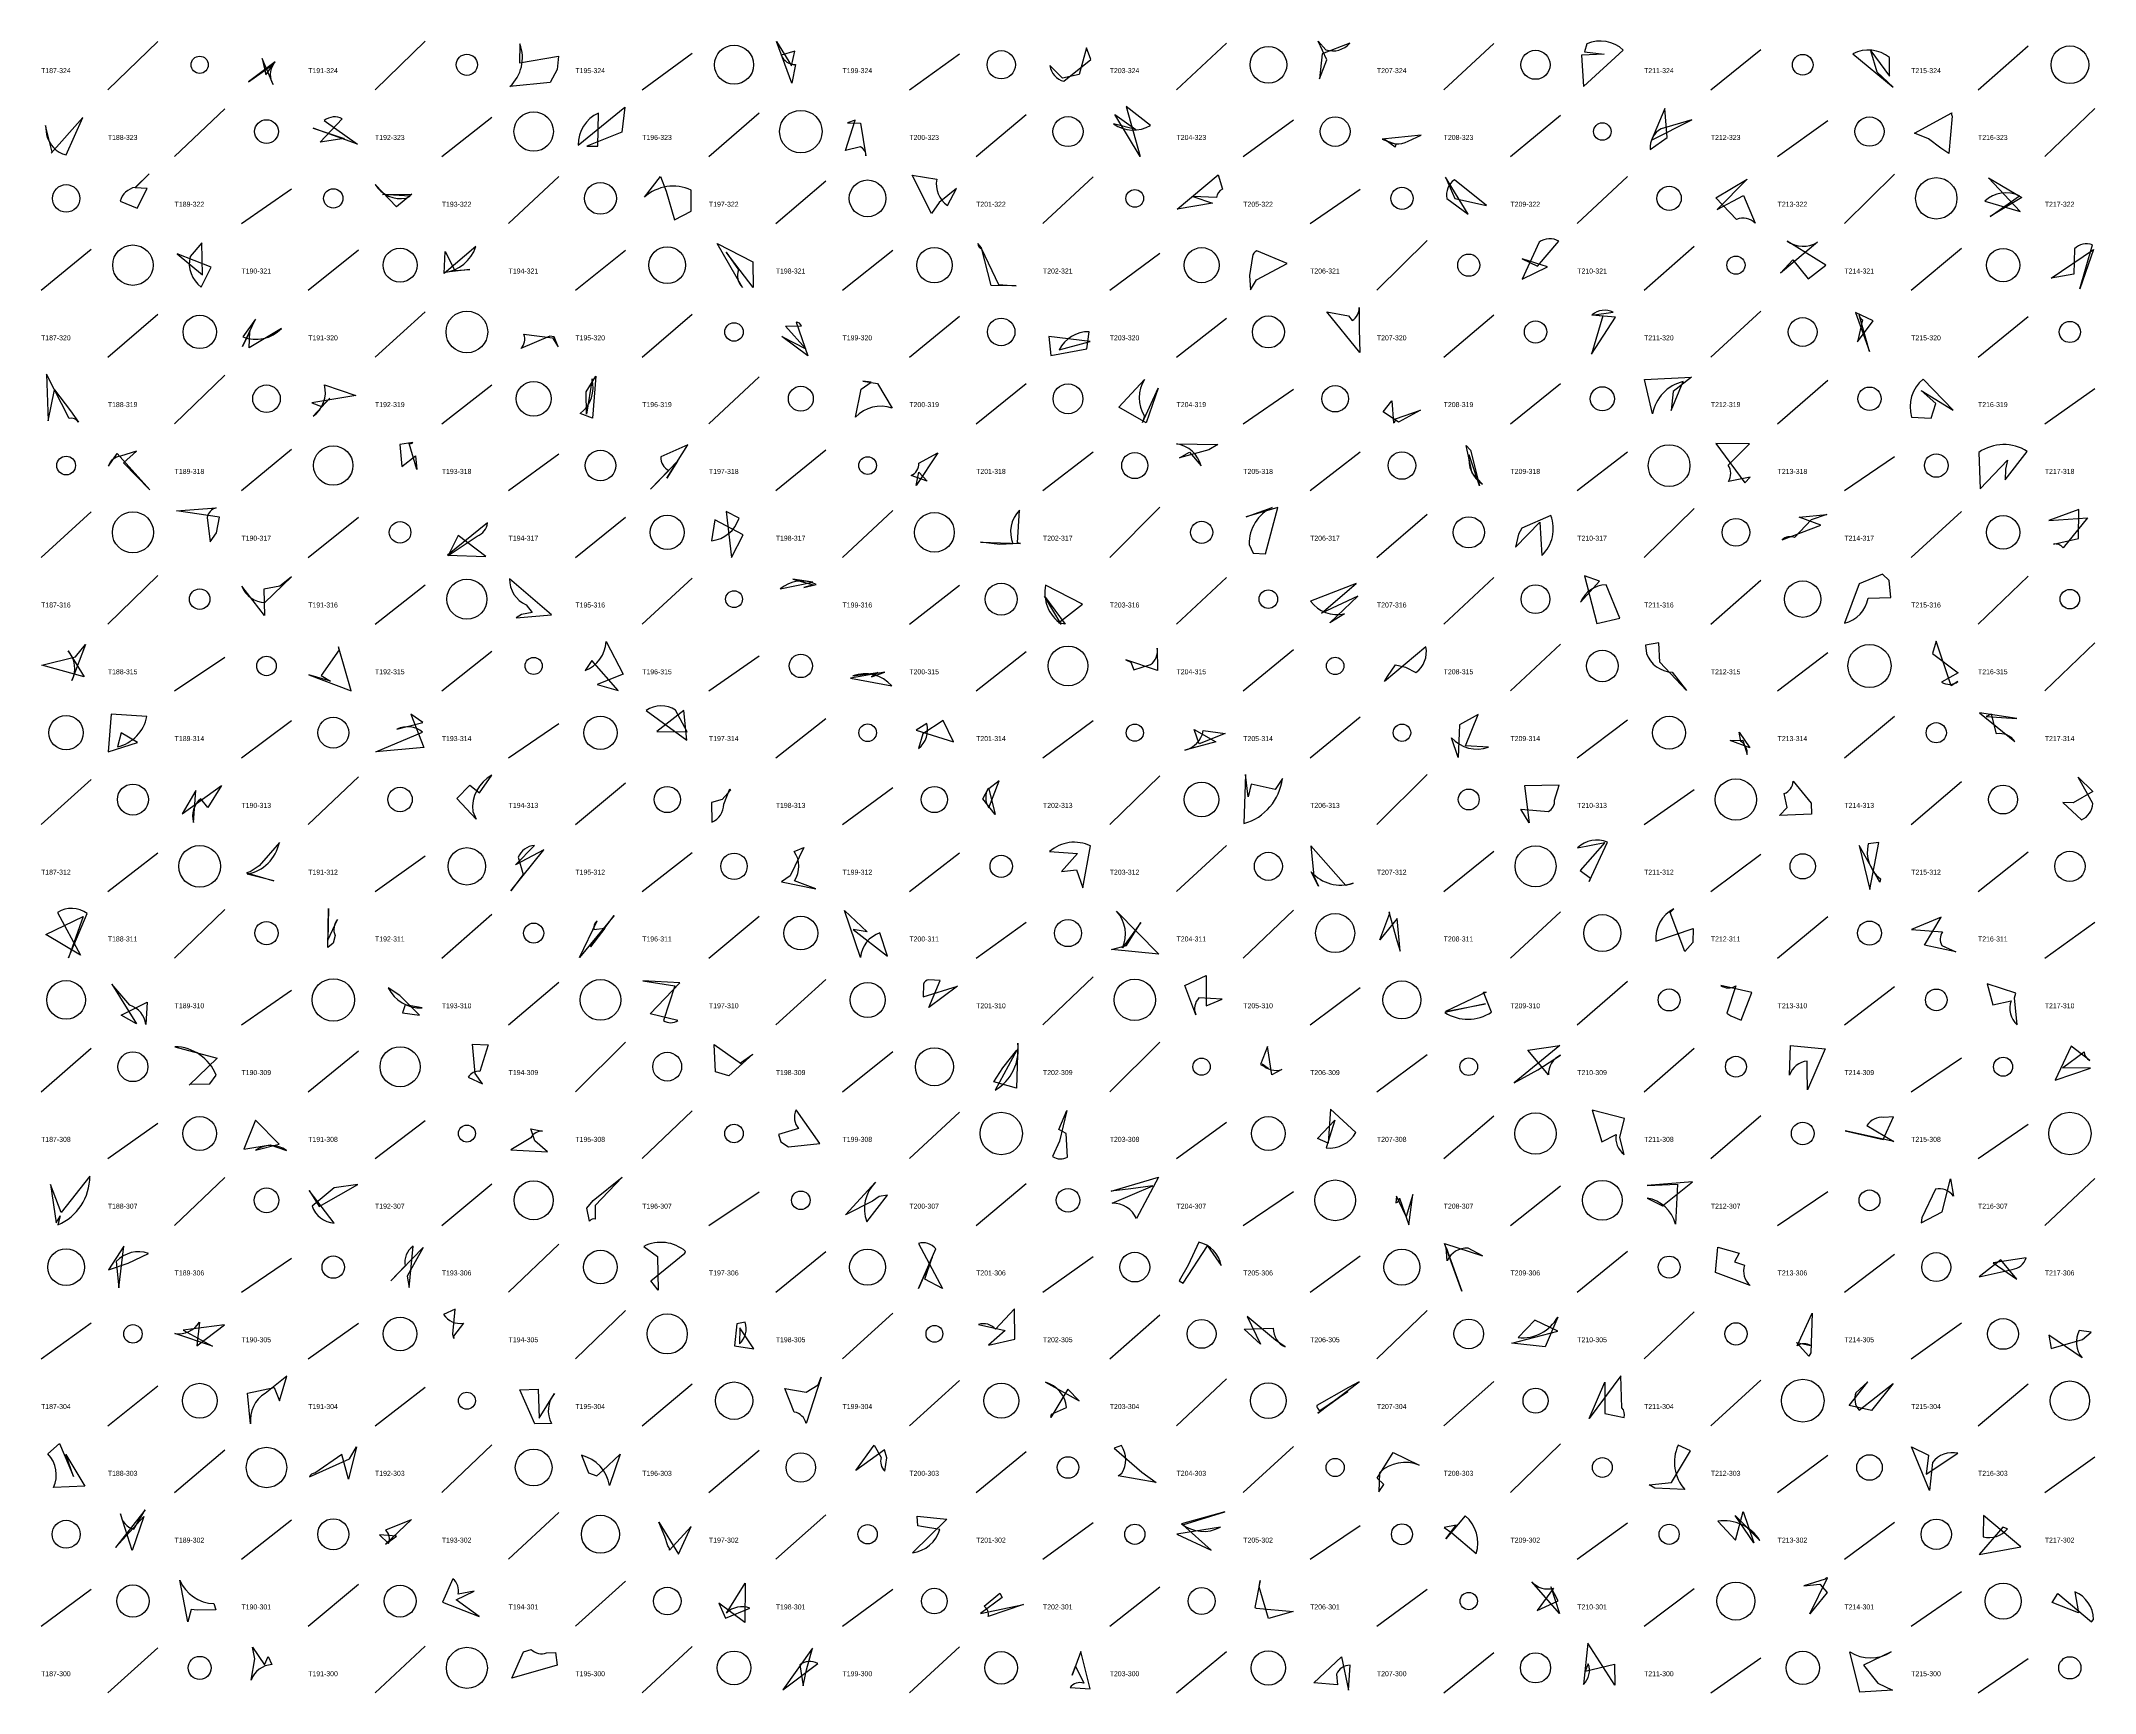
# Model space of a CAD drawing. Header units: millimetres. Extents: x -1 to 9990, y 0 to 15990.
# Drawn here: x 7480 to 8710, y 12000 to 12989 of the extents above; entities that cross this region are included whole.
import ezdxf

# ---------------------------------------------------------------- set-up
doc = ezdxf.new("R2010")
doc.units = ezdxf.units.MM
doc.layers.add('TEXT', color=3, linetype='Continuous')
doc.layers.add('WALL', color=1, linetype='Continuous')

msp = doc.modelspace()

# ---------------------------------------------------------------- linework, layer by layer
for points in [[(7929.5, 12974.4), (7931.5, 12983.1), (7923.2, 12980.8, 0.3), (7931.9, 12975.1), (7929.6, 12964), (7920.5, 12989)], [(8250.1, 12978), (8244.9, 12989.1), (8249.5, 12983.9, 0.3), (8263.7, 12988), (8247.2, 12981.6), (8245.7, 12966.6)], [(8402.5, 12980.8), (8403.7, 12961.9), (8427.5, 12983.8, 0.3), (8405.8, 12987.5), (8404.4, 12982.8), (8416, 12981.3)], [(7620.1, 12976.7), (7604.2, 12964.7), (7619.2, 12975.4, 0.3), (7619, 12963.2), (7612.4, 12978.7), (7614.7, 12968.9)], [(7789, 12972.1), (7784.9, 12964.3), (7760.8, 12961.9, 0.3), (7766.8, 12987.5), (7766.6, 12976.2), (7789.8, 12980.2)], [(8101.7, 12969.1), (8091.8, 12967), (8084.1, 12974.5, 0.3), (8092.5, 12965.1), (8108.7, 12978.2), (8106.1, 12985.1)], [(8575.7, 12983.3), (8587, 12968.1), (8587, 12979.3, 0.3), (8565, 12981.6), (8589.1, 12961.5), (8579.5, 12970.5)], [(7486.6, 12922.6), (7482.7, 12938.6), (7483.3, 12933.3, 0.3), (7495.1, 12921.1), (7505, 12943.4), (7486.1, 12922)], [(7661.5, 12930.9), (7647.1, 12928.7), (7660.4, 12942.7, 0.3), (7649.6, 12941.6), (7669.5, 12927.4), (7642.9, 12937.1)], [(7806.8, 12926.2), (7813.5, 12926.2), (7813.8, 12946, 0.3), (7801.6, 12926.9), (7829.6, 12949.6), (7827.8, 12934.6)], [(7962.9, 12940.2), (7970.7, 12940.1), (7974, 12920.5, 0.3), (7970.8, 12925.9), (7961.7, 12923.6), (7967.5, 12941.8)], [(8123.1, 12945.3), (8135.7, 12936.2), (8122.2, 12939.7, 0.3), (8144.4, 12938.7), (8129.9, 12950), (8138.2, 12920)], [(8444.5, 12929.8), (8468.6, 12942), (8450.2, 12936.6, 0.3), (8443.7, 12924.3), (8453.9, 12931.5), (8452.4, 12948.8)], [(8610.3, 12930.7), (8601.9, 12934), (8624.3, 12946.3, 0.3), (8624.6, 12944.2), (8622.6, 12921.8), (8617.7, 12925.1)], [(8291.3, 12927.5), (8291, 12925.7), (8284.1, 12930.6, 0.3), (8298.7, 12929.2), (8306.6, 12932.9), (8283.1, 12930.5)], [(7536.3, 12901.3), (7544.8, 12909.6), (7536.4, 12901.6, 0.3), (7527.4, 12893.3), (7537.6, 12889.1), (7543.5, 12900.9)], [(7702, 12897.6), (7692.9, 12890), (7680, 12903.3, 0.3), (7698.6, 12895.1), (7701, 12896.3), (7684.5, 12897.4)], [(7859.3, 12882.1), (7869.3, 12887.4), (7869.3, 12900, 0.3), (7841.4, 12895.7), (7850.9, 12908), (7854.3, 12899.4)], [(8013.2, 12886), (8001.6, 12908.9), (8016.4, 12906.4, 0.3), (8022.8, 12890.8), (8028.2, 12900.9), (8017.8, 12892.5)], [(8160.3, 12888.5), (8185, 12909), (8187.6, 12900.5, 0.3), (8184, 12895.6), (8169.7, 12896.1), (8181.6, 12892.2)], [(8326.7, 12894.9), (8345.6, 12890.7), (8326.4, 12906.1, 0.3), (8321.9, 12894.9), (8334.7, 12885.6), (8321, 12907.6)], [(8483.8, 12888.4), (8499.5, 12896.8), (8506.6, 12880.2, 0.3), (8495.4, 12882.4), (8482.9, 12895.3), (8501.7, 12906.4)], [(8666.3, 12895.5), (8647.3, 12884.2), (8664.8, 12896.6, 0.3), (8644, 12893.3), (8665.3, 12887.2), (8646.2, 12907.3)], [(7576.6, 12849.3), (7576.3, 12868.3), (7569.2, 12860.1, 0.3), (7575.9, 12841.9), (7581.8, 12853.9), (7561.6, 12861.8)], [(7727.8, 12851.9), (7736.7, 12852.4), (7721.3, 12850.7, 0.3), (7740.3, 12866.1), (7721.5, 12850.1), (7722, 12863.1)], [(7906.4, 12841.6), (7890.3, 12862.7), (7897.6, 12852.2, 0.3), (7900, 12841.7), (7884.9, 12868), (7906.3, 12857)], [(8048.9, 12842.8), (8043.2, 12865.3), (8041.1, 12868, 0.3), (8043.2, 12864.7), (8053.4, 12843.5), (8063.9, 12842.7)], [(8366.9, 12858.7), (8376.1, 12854.3), (8389, 12869.3, 0.3), (8377.1, 12868.7), (8366.9, 12846.7), (8382.1, 12854)], [(8538.2, 12846.8), (8548.8, 12854.9), (8525.7, 12869.4, 0.3), (8543.8, 12868.7), (8521.7, 12850.3), (8529, 12858.2)], [(8709.2, 12864.3), (8701, 12840.8), (8708.5, 12867.1, 0.3), (8697.8, 12864.7), (8697.4, 12849.6), (8683.7, 12847.2)], [(8207.9, 12846.2), (8226.3, 12856), (8208, 12863.5, 0.3), (8205.5, 12860.2), (8203.6, 12848.9), (8204.2, 12840.2)], [(8250, 12827), (8263, 12824.7), (8265.1, 12821.9, 0.3), (8269.3, 12829.7), (8269.4, 12816.6), (8269.8, 12802.6)], [(7600.7, 12806.3), (7608.5, 12822.6), (7600.8, 12812, 0.3), (7624, 12817.1), (7604.6, 12805.4), (7605, 12815.2)], [(7937.9, 12804.9), (7925.9, 12818.4), (7935.3, 12818.6, 0.3), (7932.3, 12820.9), (7939.2, 12800.8), (7923.7, 12812.3)], [(8422.9, 12823.8), (8408.7, 12825), (8421.5, 12826.9, 0.3), (8408.9, 12825.2), (8415.2, 12824.7), (8408.5, 12801.8)], [(8566.6, 12826.7), (8574.9, 12803.2), (8568.9, 12825.2, 0.3), (8570.9, 12822.2), (8567.8, 12809), (8577.2, 12821.6)], [(7787.2, 12812.1), (7784.6, 12812.4), (7767.3, 12805, 0.3), (7769.1, 12813.6), (7786.3, 12811.4), (7789.6, 12806.1)], [(8084.7, 12801), (8106.2, 12804.9), (8107.6, 12815.1, 0.3), (8089.8, 12804.2), (8108.3, 12809.2), (8083.5, 12812.2)], [(7488.1, 12780.3), (7497.6, 12767.7), (7502.5, 12761, 0.3), (7496.9, 12763.2), (7483.2, 12789.8), (7484.2, 12761.8)], [(7647.9, 12770.4), (7652.9, 12775.4), (7642.9, 12764.5, 0.3), (7649.8, 12783.3), (7668.5, 12777), (7642.2, 12772.5)], [(7812.2, 12788.6), (7810.2, 12763.4), (7802.9, 12766.2, 0.3), (7810, 12786.9), (7806.6, 12765.7), (7806.4, 12779.1)], [(7972.1, 12785.6), (7980.9, 12784.1), (7989.6, 12769.3, 0.3), (7967.8, 12764), (7971.2, 12780.8), (7977.1, 12784.9)], [(8141.8, 12760.6), (8125.5, 12769.9), (8140.8, 12786.6, 0.3), (8140.9, 12764.6), (8139.6, 12760.8), (8148.9, 12781.4)], [(8457.4, 12779.3), (8456.3, 12768), (8463.4, 12785.3, 0.3), (8445.1, 12766), (8440.2, 12786.5), (8468.3, 12787.9)], [(8606, 12780), (8625.1, 12768.2), (8607.1, 12786.8, 0.3), (8600.2, 12764), (8611.9, 12763.3), (8614.8, 12772.2)], [(8283.8, 12767.2), (8289, 12773.8), (8290, 12760.5, 0.3), (8291.2, 12762.9), (8306.1, 12768.2), (8292.9, 12760.9)], [(7529.4, 12736.7), (7537.1, 12743.7), (7527.6, 12740.7, 0.3), (7520.4, 12734.7), (7525.5, 12742.2), (7545.1, 12720.4)], [(7704.3, 12740.9), (7705.1, 12732.6), (7700.5, 12748.3, 0.3), (7702.6, 12748.8), (7694.9, 12747.6), (7696, 12734.5)], [(7854.7, 12727.4), (7867.4, 12747.5), (7851.1, 12740.2, 0.3), (7856, 12732.1), (7844.9, 12720.9), (7861.2, 12737.7)], [(8161.8, 12739.6), (8167.8, 12743.1), (8174.7, 12734.9, 0.3), (8160, 12748), (8184.8, 12747.7), (8179.3, 12744.5)], [(8336, 12744.2), (8341.5, 12722.9), (8335.3, 12741.5, 0.3), (8343.2, 12723.8), (8337, 12730.4), (8333.5, 12747)], [(8500.3, 12724.7), (8503.5, 12728.1), (8490.5, 12725.4, 0.3), (8490.3, 12735.3), (8503.1, 12748.1), (8483, 12748.2)], [(8656.4, 12732.9), (8656.3, 12726.4), (8669.5, 12743.5, 0.3), (8640.5, 12742.9), (8641.3, 12721.1), (8657.7, 12738.2)], [(8005.7, 12731.1), (8010.6, 12725.6), (8001, 12729, 0.3), (8005.7, 12736.5), (8017.1, 12742.7), (8004, 12723)], [(7586.9, 12704.1), (7561.2, 12707.9), (7584.9, 12709.6, 0.3), (7579.5, 12703.9), (7581.2, 12689.4), (7585.1, 12694.8)], [(7900.4, 12693.5), (7883.5, 12702.5), (7881.5, 12690, 0.3), (7898, 12703.5), (7890.2, 12707.5), (7893.4, 12680)], [(8066.5, 12688.3), (8064.7, 12688.8), (8065.9, 12708.3, 0.3), (8062, 12688.1), (8054.1, 12687.8), (8042.5, 12689.2)], [(8220.7, 12709.8), (8201.6, 12704.3), (8217.3, 12709.9, 0.3), (8203.5, 12687.7), (8205.9, 12682.6), (8213.3, 12682.2)], [(8682.4, 12702.1), (8705.5, 12703.7), (8690.9, 12685.7, 0.3), (8685.1, 12687.9), (8700.1, 12691.3), (8700.4, 12708.7)], [(7729.8, 12693.2), (7723.7, 12681.1), (7741.2, 12692.8, 0.3), (7747.3, 12700.7), (7723.4, 12681.4), (7746.3, 12680.6)], [(8363, 12686.2), (8377.6, 12701.1), (8378.8, 12681.2, 0.3), (8384.2, 12705.1), (8366.7, 12697.5), (8364.7, 12693.9)], [(8549.4, 12705.7), (8540, 12702.4), (8530, 12691.9, 0.3), (8522.7, 12690.5), (8545.9, 12699.2), (8532.8, 12704.1)], [(8411.7, 12640.5), (8425.4, 12643.6), (8417.2, 12663.5, 0.3), (8402, 12653.2), (8413.4, 12665.7), (8404.3, 12669)], [(8582.7, 12669.9), (8568.8, 12664.1), (8560, 12640.7, 0.3), (8574.2, 12655.5), (8587.7, 12655.9), (8586.7, 12666.2)], [(7613.5, 12661), (7613.8, 12645.2), (7600.2, 12662.7, 0.3), (7614, 12652.9), (7629.9, 12668.4), (7622.9, 12662.7)], [(7764.6, 12643.9), (7785.7, 12645.7), (7760.6, 12667.2, 0.3), (7770.5, 12651.5), (7774.1, 12647.1), (7767.7, 12645.9)], [(7942.4, 12663.6), (7936.7, 12662), (7944.2, 12663.8, 0.3), (7922.7, 12661.1), (7942.2, 12665.2), (7930.2, 12667)], [(8089.4, 12640.9), (8103.7, 12652), (8081.6, 12663.4, 0.3), (8090.9, 12640.1), (8080.9, 12656.7), (8093.3, 12640.1)], [(8246.9, 12646.7), (8267.5, 12664.4), (8240.3, 12653.8, 0.3), (8260.5, 12646.2), (8251.8, 12640.8), (8268.5, 12656.7)], [(7500.6, 12620.5), (7506.6, 12627.9), (7498.5, 12606.2, 0.3), (7496.2, 12624.1), (7505.9, 12608.4), (7480.4, 12615.4)], [(7640.4, 12609.6), (7665.8, 12600.1), (7658.2, 12626.4, 0.3), (7658.6, 12624.7), (7647.8, 12609.3), (7653.4, 12605.8)], [(7825.7, 12600.3), (7809.9, 12618.2), (7805.8, 12612.3, 0.3), (7818.4, 12629.6), (7828.5, 12610), (7813, 12603.9)], [(8132.7, 12617.3), (8134.5, 12612.7), (8144.4, 12615.8, 0.3), (8148.4, 12625.6), (8148.5, 12612.2), (8129.6, 12618.6)], [(8291.1, 12615.7), (8297.1, 12614.3), (8303.3, 12611.1, 0.3), (8309.3, 12626.4), (8284.6, 12605.7), (8286.4, 12608.7)], [(8448.9, 12628.9), (8440.9, 12627.4), (8441.4, 12622.5, 0.3), (8456.9, 12611.2), (8465.5, 12600.3), (8449.5, 12617.2)], [(8612.8, 12622.5), (8628.1, 12610.9), (8618.2, 12605.3, 0.3), (8628, 12605.6), (8623.9, 12603), (8615, 12629.8)], [(7985.4, 12611.3), (7964.7, 12607.7), (7989.5, 12603.1, 0.3), (7966.1, 12609.1), (7981.4, 12611), (7977.3, 12608.4)], [(7537.7, 12569.1), (7528, 12574.9), (7525.7, 12566.6, 0.3), (7543.4, 12584.8), (7522, 12586.2), (7520.1, 12563.5)], [(7709.2, 12566.1), (7680.4, 12563.6), (7708.5, 12575.3, 0.3), (7693.1, 12577.1), (7708.6, 12581.1), (7701.4, 12586.1)], [(7848.8, 12575.7), (7867, 12575.6), (7860, 12588.5, 0.3), (7842.4, 12588.4), (7866.7, 12570.5), (7864.9, 12588.3)], [(8329.4, 12579.8), (8328.7, 12560.2), (8324.7, 12572, 0.3), (8346.9, 12566.3), (8333, 12567.1), (8340.7, 12586)], [(8663.2, 12583.6), (8640.8, 12587), (8662.1, 12569.7, 0.3), (8651.1, 12574.3), (8648, 12586.2), (8644.8, 12584.8)], [(8020.2, 12582.3), (8008.1, 12574.3), (8005.4, 12565.6, 0.3), (8010.5, 12580.5), (8004.1, 12576.6), (8026.4, 12569.5)], [(8170.5, 12576.9), (8183.5, 12569.6), (8164.9, 12564.6, 0.3), (8176, 12576.3), (8189.2, 12574.5), (8173.5, 12568.4)], [(8491.6, 12570.4), (8499.2, 12570.5), (8501.7, 12561.9, 0.3), (8497.9, 12569.8), (8497, 12575.3), (8503.4, 12566)], [(7736.8, 12543.7), (7742.5, 12539), (7749.9, 12549.5, 0.3), (7738.5, 12527.8), (7740.6, 12523.2), (7728.9, 12535.7)], [(8051.4, 12526), (8044, 12535.4), (8047.3, 12541.8, 0.3), (8047.6, 12530.1), (8053.8, 12546.1), (8047.6, 12541.4)], [(8202.9, 12536.6), (8201.3, 12549.9), (8200.4, 12520.6, 0.3), (8223.4, 12547.6), (8219, 12541.1), (8204.7, 12544.1)], [(8697, 12533), (8690.7, 12533.2), (8701.9, 12522.9, 0.3), (8708.8, 12532.7), (8700, 12548.4), (8708.7, 12539.8)], [(7588, 12543.5), (7579.8, 12530.3), (7575.6, 12535.5, 0.3), (7571.3, 12521.2), (7572.7, 12540.5), (7564.4, 12526.4)], [(7887.8, 12535.1), (7881.5, 12533.3), (7881.7, 12521.4, 0.3), (7888.8, 12532.2), (7892.4, 12541.5), (7892.8, 12540.7)], [(8371.2, 12521.1), (8366.1, 12529.2), (8382.7, 12527.8, 0.3), (8386.4, 12534.6), (8389.2, 12543.6), (8368.3, 12543.3)], [(8521.2, 12525.4), (8525.7, 12530.3), (8523.9, 12538.6, 0.3), (8529.3, 12545.9), (8540.1, 12532.9), (8540.3, 12526.2)], [(7603.1, 12491.1), (7619.4, 12486.4), (7603.5, 12490.3, 0.3), (7622.7, 12509.2), (7610.7, 12495.3), (7605.3, 12491.8)], [(8100.1, 12492.8), (8103.8, 12482.1), (8108.5, 12507.2, 0.3), (8084, 12503.9), (8100.6, 12502.7), (8091.1, 12492)], [(8408, 12488), (8407.1, 12485.9), (8418.1, 12509.5, 0.3), (8400.2, 12506), (8416.4, 12509.3), (8401.8, 12492.4)], [(8575.2, 12481.2), (8580.6, 12509.3), (8574.3, 12508.4, 0.3), (8581.5, 12487.5), (8581.2, 12485.6), (8568.8, 12507.5)], [(7781.1, 12504.8), (7764.2, 12495.9), (7775.4, 12507.4, 0.3), (7765.8, 12500.4), (7768.8, 12490.2), (7761.3, 12480.4)], [(7923.5, 12485.8), (7943.9, 12481.6), (7931.3, 12486.4, 0.3), (7931.1, 12503.8), (7936.7, 12506.2), (7928.7, 12489.4)], [(8242.3, 12489.2), (8245, 12483.2), (8240.7, 12491.7, 0.3), (8265.7, 12484.9), (8261.4, 12483.6), (8240.5, 12507.2)], [(7505.2, 12465), (7496.5, 12440.3), (7507.6, 12466.8, 0.3), (7489.8, 12467.4), (7503.6, 12441.8), (7482.8, 12454.1)], [(7652.1, 12469.8), (7651.7, 12450.8), (7657.6, 12463.1, 0.3), (7656.1, 12453.6), (7654.9, 12449), (7651.7, 12446.3)], [(7823.3, 12465.5), (7802.4, 12440.4), (7813, 12462.4, 0.3), (7811.1, 12457.1), (7817.7, 12458), (7809.1, 12446.7)], [(7966.4, 12457.2), (7987, 12441.2), (7982.4, 12455.1, 0.3), (7970.7, 12440.4), (7961.2, 12468.5), (7974.7, 12455.7)], [(8130.1, 12447.5), (8138.6, 12461.3), (8127.6, 12446.1, 0.3), (8124.1, 12468.1), (8149.4, 12442.4), (8121.1, 12445.2)], [(8292.1, 12463.7), (8281.7, 12450.9), (8287.7, 12466.9, 0.3), (8287.2, 12467.7), (8292, 12450.6), (8294, 12444.2)], [(8464.4, 12444), (8455.7, 12467.4), (8457.8, 12469.5, 0.3), (8447, 12450.2), (8469.4, 12457.8), (8469.1, 12449.3)], [(8617.9, 12464.6), (8600.1, 12457.2), (8618.8, 12455.7, 0.3), (8618.3, 12447.5), (8626.8, 12443.8), (8608, 12447.7)], [(7528, 12405.8), (7543.5, 12413.7), (7542.8, 12400.3, 0.3), (7533.1, 12411.8), (7522.4, 12424.5), (7537.1, 12400.6)], [(7840.3, 12426.4), (7859.6, 12423.5), (7852.8, 12402.6, 0.3), (7861.4, 12402.6), (7844.8, 12406.7), (7862.6, 12425.3)], [(8011.6, 12410.4), (8018.4, 12426.7), (8011.7, 12427.1, 0.3), (8008.4, 12424.4), (8008.2, 12416.8), (8028.9, 12423.3)], [(8177.7, 12411.4), (8187.3, 12415.5), (8173.4, 12416.2, 0.3), (8171.5, 12406.1), (8164.9, 12423.6), (8177.8, 12429.7)], [(8498.2, 12402.8), (8504.6, 12419.4), (8485.9, 12423.6, 0.3), (8494.9, 12423.5), (8489.5, 12407.1), (8491.9, 12405.5)], [(8645.5, 12424.7), (8648.9, 12412), (8659.8, 12414.5, 0.3), (8663.4, 12400.1), (8661.8, 12416.3), (8662.7, 12419.1)], [(7706.6, 12405.8), (7694.8, 12417.7), (7687.9, 12422.3, 0.3), (7708.2, 12410.2), (7698.1, 12412.1), (7696.4, 12407.2)], [(8321, 12408.1), (8345.1, 12412.6), (8320.6, 12407.5, 0.3), (8348.6, 12407.7), (8343.8, 12419.7), (8345.5, 12419.7)], [(7569.3, 12364.6), (7581.1, 12364.8), (7584.9, 12369.9, 0.3), (7560.1, 12387), (7585.4, 12380.1), (7568.6, 12363.9)], [(7738.3, 12388.5), (7747.8, 12388.2), (7742.8, 12372.2, 0.3), (7735.8, 12368.7), (7744.4, 12364.8), (7739.9, 12370.9)], [(7883.8, 12372), (7883.1, 12388.3), (7899.4, 12376.7, 0.3), (7898.9, 12377.3), (7906.2, 12382.5), (7891.9, 12369.6)], [(8056, 12374.3), (8064.4, 12385), (8051.4, 12360.9, 0.3), (8064.9, 12389.1), (8064.1, 12362.1), (8050.6, 12366)], [(8210.2, 12376.3), (8214.9, 12374), (8211.2, 12376.5, 0.3), (8223.1, 12373.4), (8217, 12370.2), (8214.5, 12387.1)], [(8362.2, 12365.4), (8376.3, 12373.2), (8390, 12381.9, 0.3), (8382.7, 12370.1), (8370.4, 12384.9), (8389.5, 12387.8)], [(8537.9, 12361.1), (8537.7, 12373.4), (8537.7, 12378.4, 0.3), (8527.1, 12370), (8527.6, 12387.8), (8548.4, 12385.8)], [(8707.4, 12374.1), (8690.5, 12374.3), (8703.6, 12383.9, 0.3), (8706.9, 12378.8), (8695.8, 12387.4), (8686.1, 12367)], [(8244.4, 12332), (8254.9, 12342.9), (8249.6, 12326.4, 0.3), (8267.4, 12335.6), (8252.3, 12349.5), (8250.8, 12329.3)], [(7601.5, 12325.7), (7617.2, 12328.2), (7627, 12324.9, 0.3), (7608.4, 12325), (7622.6, 12328.7), (7608.4, 12343)], [(7775.6, 12330.6), (7773.4, 12337.8), (7780.2, 12336.4, 0.3), (7773.4, 12332.4), (7761.3, 12325.3), (7783.2, 12324)], [(7927.6, 12327.1), (7946.4, 12329), (7932.2, 12349.1, 0.3), (7933.7, 12337.9), (7921.7, 12334.5), (7923.1, 12330.1)], [(8094.3, 12348.7), (8089.9, 12330.5), (8085.8, 12321.3, 0.3), (8094.8, 12320.9), (8094, 12335), (8089.6, 12337.3)], [(8408.9, 12348.9), (8414.7, 12330.1), (8423.3, 12334.4, 0.3), (8428.1, 12322.5), (8425.4, 12332.7), (8428.3, 12344)], [(8583.1, 12331.4), (8589.4, 12344.9), (8583.6, 12344.6, 0.3), (8573.5, 12339.7), (8589.5, 12330.2), (8560.5, 12336.7)], [(7489, 12281.5), (7491.4, 12285.7), (7490.1, 12280.3, 0.3), (7509.2, 12309.4), (7492, 12287.6), (7485.6, 12304.5)], [(7669.6, 12304.4), (7655.6, 12302.4), (7642.3, 12291.5, 0.3), (7655.5, 12281.3), (7640.6, 12300.9), (7646.5, 12291.2)], [(7828, 12308.8), (7811.8, 12291.9), (7811.8, 12283.8, 0.3), (7808.5, 12282.6), (7806.8, 12290.2), (7810.6, 12294.9)], [(7977.9, 12294.4), (7961.8, 12286.3), (7979.7, 12305.8, 0.3), (7974.5, 12282.1), (7987, 12298), (7982, 12297.2)], [(8120.8, 12300.5), (8149.2, 12308.9), (8136, 12284.1, 0.3), (8121.5, 12293.3), (8145.8, 12303.6), (8132.6, 12301.9)], [(8441.8, 12303.8), (8460, 12304.7), (8458.8, 12280.8, 0.3), (8441.8, 12296.3), (8451, 12291.7), (8468.9, 12306.1)], [(8618.5, 12288.1), (8623.6, 12307.8), (8625.3, 12297.5, 0.3), (8614.5, 12301.6), (8606.3, 12284.5), (8605.9, 12281.6)], [(8297.6, 12285.4), (8291.7, 12297.5), (8291.3, 12293.4, 0.3), (8293.5, 12296.3), (8299.2, 12280.3), (8301.5, 12298.5)], [(7520.3, 12253.3), (7532.1, 12257.4), (7544.4, 12263.2, 0.3), (7525, 12258.3), (7526.6, 12242.5), (7529.5, 12267.5)], [(7699.2, 12249.6), (7700.5, 12242.7), (7702.8, 12267.5, 0.3), (7698.1, 12255.7), (7689.4, 12246.8), (7708.8, 12266.7)], [(7845.1, 12246.7), (7865.5, 12263.4), (7866, 12264.4, 0.3), (7840.9, 12267.4), (7849.2, 12261.3), (7849.5, 12241.1)], [(8013.7, 12260.7), (8005.4, 12242.1), (8015.9, 12265.9, 0.3), (8005.4, 12269.2), (8019.8, 12242.2), (8009.3, 12247.8)], [(8163.9, 12245.3), (8178.5, 12267.7), (8186.8, 12255.9, 0.3), (8173.3, 12269.9), (8167, 12256.1), (8161.6, 12246.8)], [(8320.4, 12269.2), (8343.2, 12261.7), (8334.6, 12266.4, 0.3), (8322, 12258.8), (8321.4, 12266.7), (8330.8, 12240.5)], [(8496.9, 12263.3), (8494.1, 12258.2), (8500.2, 12256.2, 0.3), (8503.5, 12243.9), (8482.8, 12251.8), (8484.2, 12267)], [(8653.6, 12259.3), (8640.6, 12249.1), (8660.4, 12253.6, 0.3), (8668.8, 12260.6), (8649, 12257.5), (8663.2, 12247.8)], [(7726.5, 12214.9), (7727.9, 12229.9), (7721.1, 12226.7, 0.3), (7732.9, 12221.4), (7727, 12213.7), (7727.1, 12212.3)], [(8063.1, 12211.9), (8063, 12230), (8051.5, 12217.9, 0.3), (8041.5, 12220.6), (8057.4, 12217), (8047.4, 12208.3)], [(8538.7, 12201.6), (8531.3, 12209.9), (8539.9, 12208, 0.3), (8531.7, 12207.8), (8540.6, 12227.5), (8539.9, 12203.7)], [(7565, 12217.3), (7582.6, 12207.7), (7560.1, 12215.2, 0.3), (7574.8, 12222), (7573.3, 12207.9), (7589.9, 12220.5)], [(7906.8, 12206.1), (7898.5, 12218.7), (7898.2, 12209, 0.3), (7901.6, 12222), (7896.7, 12221.1), (7895.3, 12207.9)], [(8210.3, 12208.9), (8200.5, 12217.8), (8217.9, 12218.4, 0.3), (8225.1, 12207.2), (8219.3, 12211.3), (8202.3, 12225.5)], [(8388.3, 12216.7), (8374.6, 12223.2), (8364.6, 12212.8, 0.3), (8388.3, 12225.1), (8380.7, 12207.2), (8360.8, 12209.4)], [(8702.6, 12211.7), (8707.7, 12216), (8700.6, 12217.1, 0.3), (8702.3, 12200.7), (8682.4, 12214.2), (8683.8, 12206.3)], [(7622.7, 12175), (7627.2, 12189.7), (7614.2, 12179.4, 0.3), (7605.5, 12161.2), (7603.7, 12179.6), (7619.6, 12182.8)], [(8416.5, 12186), (8416.5, 12167.3), (8428, 12164.9, 0.3), (8426.6, 12170.7), (8426, 12189.9), (8407.2, 12164.4)], [(7777.6, 12182), (7778.2, 12164.5), (7787.4, 12179.4, 0.3), (7785.7, 12161.3), (7775.7, 12161.1), (7766.8, 12181.5)], [(7945.4, 12184.5), (7947.1, 12189), (7938.2, 12161.3, 0.3), (7931.1, 12168.2), (7925.5, 12182.2), (7938.1, 12180.1)], [(8084.7, 12165), (8085.1, 12166.9), (8094.2, 12171, 0.3), (8081.5, 12186.1), (8101.6, 12175), (8094.9, 12182)], [(8269.3, 12186.2), (8263, 12182.8), (8244, 12172.2, 0.3), (8245.8, 12169.2), (8262.5, 12180.6), (8244.6, 12167.6)], [(8562.9, 12172.1), (8574.1, 12186.2), (8566.9, 12179.8, 0.3), (8568.9, 12169.3), (8589.2, 12185.3), (8576.1, 12169.2)], [(7494.9, 12142.7), (7506.3, 12123.9), (7487.5, 12123, 0.3), (7484.1, 12143.2), (7491.1, 12149.4), (7499.5, 12129.7)], [(7664.1, 12128), (7660.2, 12142.7), (7644, 12131.6, 0.3), (7640.7, 12129.5), (7664.8, 12140.1), (7668.8, 12147.4)], [(7816.2, 12133), (7826.8, 12142.9), (7820.4, 12124.2, 0.3), (7803.7, 12142.3), (7807.9, 12131.7), (7812.8, 12130.1)], [(7968, 12133.1), (7978.9, 12148.3), (7983.2, 12141, 0.3), (7985.3, 12132.8), (7986.5, 12140.8), (7985.1, 12145.5)], [(8147.9, 12126.1), (8125.1, 12130.1), (8127.2, 12131.5, 0.3), (8127, 12148.1), (8122.6, 12146.6), (8139.3, 12132.2)], [(8280.1, 12128.6), (8289.8, 12143.9), (8305.4, 12136.4, 0.3), (8281.5, 12131.8), (8281.2, 12120.5), (8284.2, 12124.8)], [(8456.5, 12126), (8467.8, 12144.9), (8460.4, 12148.3, 0.3), (8464.4, 12121.8), (8446.5, 12122.7), (8443, 12124.7)], [(8610.4, 12142.3), (8609, 12131), (8628, 12143.5, 0.3), (8612.7, 12137.9), (8610.9, 12121.2), (8600.1, 12147.4)], [(7541.6, 12105.7), (7534.5, 12085.2), (7527.6, 12107.3, 0.3), (7535.5, 12098), (7542.4, 12109.6), (7524.5, 12087.1)], [(7692.8, 12093.8), (7682.7, 12094.7), (7688.1, 12089.4, 0.3), (7686.4, 12097.6), (7701.9, 12103.9), (7686.3, 12089.1)], [(8004.7, 12105.9), (8022.5, 12104.1), (8001.8, 12083.9, 0.3), (8018.3, 12097.9), (8007.3, 12099.6), (8005.1, 12100.1)], [(8163.8, 12100.7), (8188.9, 12108.4), (8162.9, 12101.3, 0.3), (8186.3, 12099.3), (8160.2, 12095), (8180.8, 12085.4)], [(8320.3, 12099), (8324.8, 12095.8), (8339.5, 12083.4, 0.3), (8332.9, 12106), (8321.3, 12092.2), (8327.4, 12100.5)], [(8505.7, 12089.8), (8494.5, 12106.3), (8509.3, 12091.3, 0.3), (8484.2, 12102.8), (8494.7, 12091.5), (8499.4, 12108.6)], [(8665.7, 12087.5), (8643.3, 12106.3), (8643, 12093.5, 0.3), (8657.6, 12098.3), (8654.8, 12099.3), (8640.7, 12082.8)], [(7861.8, 12083.1), (7869.4, 12099.6), (7856.4, 12085.5, 0.3), (7855.3, 12088), (7853.5, 12093.7), (7849.9, 12102.3)], [(7569.9, 12049.9), (7567.8, 12042.5), (7563.1, 12067.6, 0.3), (7583.5, 12053.5), (7584.6, 12049.8), (7573.5, 12049.6)], [(7728.5, 12055.8), (7739.3, 12060.9), (7729.7, 12059.1, 0.3), (7726.6, 12068.4), (7720.5, 12054.4), (7742.4, 12045.7)], [(8209.5, 12063.5), (8210.1, 12067.4), (8206.9, 12051.2, 0.3), (8207.6, 12050.8), (8229.9, 12048.7), (8215.1, 12044.5)], [(8384.1, 12063.5), (8389.4, 12047.5), (8372.8, 12066.6, 0.3), (8385.7, 12062.8), (8376, 12049.4), (8388.5, 12055.1)], [(8549.7, 12060.2), (8539.2, 12047.3), (8549.9, 12068.9, 0.3), (8548.4, 12068.2), (8535.7, 12064.1), (8545.2, 12065.1)], [(7885.9, 12053.8), (7889.9, 12044.8), (7904.5, 12050.7, 0.3), (7890.5, 12047.8), (7901.7, 12065.8), (7901.5, 12042.2)], [(8042.6, 12047.6), (8068.4, 12053), (8047.2, 12045.7, 0.3), (8044.7, 12052), (8054.1, 12059.7), (8055.6, 12057.2)], [(8687.7, 12059.6), (8707.9, 12042.6), (8709.1, 12044, 0.3), (8697.9, 12060.6), (8700.2, 12048), (8684.4, 12054.2)], [(8422.5, 12004.6), (8406.3, 12029.8), (8403.7, 12005.1, 0.3), (8406.6, 12017.4), (8404.8, 12013), (8422.2, 12017.2)], [(7613.8, 12016.8), (7615.9, 12021.9), (7618.2, 12017, 0.3), (7605.8, 12007.7), (7608.1, 12020.5), (7606.7, 12027.4)], [(7762, 12008.9), (7768.9, 12024.6), (7773.6, 12026.1, 0.3), (7782.7, 12024), (7788, 12024.2), (7789, 12016.6)], [(7942, 12026.8), (7924.2, 12001.9), (7945.1, 12017.6, 0.3), (7934.4, 12016.9), (7936.4, 12004.3), (7938.3, 12013.8)], [(8097.4, 12010.6), (8099.4, 12016), (8104.4, 12005.9, 0.3), (8096.2, 12003.3), (8108.2, 12002.5), (8102.7, 12024.8)], [(8258.8, 12021.7), (8262.9, 12001.7), (8263.9, 12016.6, 0.3), (8255.8, 12011.2), (8256.3, 12004.8), (8242.2, 12006)], [(8588.7, 12001.7), (8569.2, 12000.4), (8563.3, 12024.6, 0.3), (8588, 12024.7), (8571.4, 12016.6), (8579.9, 12005.8)]]:
    msp.add_lwpolyline(points, format="xyb", close=True)
for centre, radius in [((7575, 12975), 5.15), ((7735, 12975), 6.34), ((7895, 12975), 11.7), ((8055, 12975), 8.47), ((8215, 12975), 11), ((8375, 12975), 8.71), ((8535, 12975), 6.18), ((8695, 12975), 11.3), ((7615, 12935), 7.09), ((7775, 12935), 11.8), ((7935, 12935), 12.7), ((8095, 12935), 9.01), ((8255, 12935), 8.89), ((8415, 12935), 5.24), ((8575, 12935), 8.77), ((7495, 12895), 8.21), ((7815, 12895), 9.51), ((7975, 12895), 11), ((8615, 12895), 12.4), ((7655, 12895), 5.78), ((8135, 12895), 5.31), ((8295, 12895), 6.67), ((8455, 12895), 7.27), ((7535, 12855), 12.1), ((7855, 12855), 11), ((7695, 12855), 10.2), ((8015, 12855), 10.6), ((8175, 12855), 10.5), ((8335, 12855), 6.63), ((8495, 12855), 5.44), ((8655, 12855), 9.99), ((7575, 12815), 10), ((7735, 12815), 12.5), ((7895, 12815), 5.56), ((8055, 12815), 8.24), ((8215, 12815), 9.56), ((8375, 12815), 6.67), ((8535, 12815), 8.63), ((8695, 12815), 6.34), ((7615, 12775), 8.26), ((7775, 12775), 10.4), ((7935, 12775), 7.48), ((8095, 12775), 8.93), ((8255, 12775), 7.93), ((8415, 12775), 7.19), ((8575, 12775), 7.01), ((7655, 12735), 11.8), ((7815, 12735), 9.14), ((8135, 12735), 7.83), ((8295, 12735), 8.24), ((8455, 12735), 12.5), ((7495, 12735), 5.62), ((7975, 12735), 5.29), ((8615, 12735), 7.03), ((7535, 12695), 12.3), ((8015, 12695), 11.9), ((7695, 12695), 6.47), ((7855, 12695), 10.2), ((8175, 12695), 6.64), ((8335, 12695), 9.35), ((8495, 12695), 8.28), ((8655, 12695), 10), ((7575, 12655), 6.14), ((7735, 12655), 12), ((7895, 12655), 5.05), ((8055, 12655), 9.54), ((8215, 12655), 5.55), ((8375, 12655), 8.61), ((8535, 12655), 10.9), ((8695, 12655), 5.86), ((7615, 12615), 5.87), ((7775, 12615), 5.11), ((7935, 12615), 7), ((8095, 12615), 11.9), ((8255, 12615), 5.21), ((8415, 12615), 9.42), ((8575, 12615), 12.9), ((7495, 12575), 10.3), ((7655, 12575), 9.25), ((7815, 12575), 10), ((8455, 12575), 9.87), ((7975, 12575), 5.27), ((8135, 12575), 5.14), ((8295, 12575), 5.22), ((8615, 12575), 6.04), ((8495, 12535), 12.4), ((7535, 12535), 9.28), ((7695, 12535), 7.31), ((7855, 12535), 7.86), ((8015, 12535), 7.86), ((8175, 12535), 10.4), ((8335, 12535), 6.25), ((8655, 12535), 8.66), ((7575, 12495), 12.5), ((7735, 12495), 11.2), ((7895, 12495), 7.92), ((8055, 12495), 6.69), ((8215, 12495), 8.39), ((8375, 12495), 12.3), ((8535, 12495), 7.57), ((8695, 12495), 9.07), ((7615, 12455), 6.96), ((7775, 12455), 5.99), ((7935, 12455), 10.1), ((8095, 12455), 8.11), ((8255, 12455), 11.7), ((8415, 12455), 11.1), ((8575, 12455), 7.21), ((7495, 12415), 11.6), ((7655, 12415), 12.7), ((7815, 12415), 12.2), ((7975, 12415), 10.5), ((8135, 12415), 12.4), ((8295, 12415), 11.4), ((8455, 12415), 6.59), ((8615, 12415), 6.49), ((7695, 12375), 12), ((8015, 12375), 11.4), ((7535, 12375), 8.94), ((7855, 12375), 8.62), ((8175, 12375), 5.15), ((8335, 12375), 5.27), ((8495, 12375), 6.25), ((8655, 12375), 5.7), ((7575, 12335), 10.1), ((7735, 12335), 5.09), ((7895, 12335), 5.53), ((8055, 12335), 12.7), ((8215, 12335), 10.1), ((8375, 12335), 12.4), ((8535, 12335), 6.79), ((8695, 12335), 12.7), ((7615, 12295), 7.41), ((7775, 12295), 11.7), ((7935, 12295), 5.54), ((8095, 12295), 7.06), ((8255, 12295), 12.2), ((8415, 12295), 11.9), ((8575, 12295), 6.23), ((7495, 12255), 11), ((7815, 12255), 10.1), ((7975, 12255), 10.8), ((8135, 12255), 8.91), ((8295, 12255), 10.8), ((8615, 12255), 8.69), ((7655, 12255), 6.71), ((8455, 12255), 6.58), ((7855, 12215), 12), ((7535, 12215), 5.53), ((7695, 12215), 10.1), ((8015, 12215), 5.04), ((8175, 12215), 8.64), ((8335, 12215), 8.85), ((8495, 12215), 6.66), ((8655, 12215), 9.24), ((7575, 12175), 10.4), ((7735, 12175), 5.08), ((7895, 12175), 11.2), ((8055, 12175), 10.5), ((8215, 12175), 10.7), ((8375, 12175), 7.51), ((8535, 12175), 12.8), ((8695, 12175), 11.8), ((7615, 12135), 12.1), ((7775, 12135), 11), ((7935, 12135), 8.81), ((8095, 12135), 6.44), ((8255, 12135), 5.48), ((8415, 12135), 5.91), ((8575, 12135), 7.65), ((7495, 12095), 8.37), ((7655, 12095), 9.3), ((7815, 12095), 11.4), ((8615, 12095), 9.1), ((7975, 12095), 5.79), ((8135, 12095), 6.05), ((8295, 12095), 6.28), ((8455, 12095), 6.03), ((8495, 12055), 11.4), ((7535, 12055), 9.66), ((7695, 12055), 9.54), ((7855, 12055), 8.28), ((8015, 12055), 7.67), ((8175, 12055), 8.08), ((8335, 12055), 5.18), ((8655, 12055), 10.8), ((7575, 12015), 6.89), ((7735, 12015), 12.3), ((7895, 12015), 10.1), ((8055, 12015), 9.71), ((8215, 12015), 10.3), ((8375, 12015), 9.04), ((8535, 12015), 9.98), ((8695, 12015), 6.66)]:
    msp.add_circle(centre, radius)
at = {"layer": 'WALL'}
for p, q in [((7520, 12960), (7550, 12989)), ((7680, 12960), (7710, 12989.1)), ((7840, 12960), (7870, 12982)), ((8000, 12960), (8030, 12981.5)), ((8160, 12960), (8190, 12987.9)), ((8320, 12960), (8350, 12987.7)), ((8480, 12960), (8510, 12984.2)), ((8640, 12960), (8670, 12986.4)), ((7560, 12920), (7590, 12948.7)), ((7720, 12920), (7750, 12943.7)), ((7880, 12920), (7910, 12946.2)), ((8040, 12920), (8070, 12945.2)), ((8200, 12920), (8230, 12942.1)), ((8360, 12920), (8390, 12944.9)), ((8520, 12920), (8550, 12941.6)), ((8680, 12920), (8710, 12948.8)), ((7760, 12880), (7790, 12908)), ((7920, 12880), (7950, 12905.6)), ((8080, 12880), (8110, 12907.8)), ((8400, 12880), (8430, 12908)), ((8560, 12880), (8590, 12909.5)), ((7600, 12880), (7630, 12900.7)), ((8240, 12880), (8270, 12900.5)), ((8280, 12840), (8310, 12869.8)), ((8440, 12840), (8470, 12866.4)), ((7480, 12840), (7510, 12864.5)), ((7640, 12840), (7670, 12864.1)), ((7800, 12840), (7830, 12864)), ((7960, 12840), (7990, 12863.9)), ((8120, 12840), (8150, 12862.2)), ((8600, 12840), (8630, 12865.2)), ((7520, 12800), (7550, 12825.7)), ((7680, 12800), (7710, 12827)), ((7840, 12800), (7870, 12825.6)), ((8000, 12800), (8030, 12824.5)), ((8160, 12800), (8190, 12823.2)), ((8320, 12800), (8350, 12825.2)), ((8480, 12800), (8510, 12827.4)), ((8640, 12800), (8670, 12824.3)), ((7560, 12760), (7590, 12789.2)), ((7720, 12760), (7750, 12783.4)), ((7880, 12760), (7910, 12788.2)), ((8040, 12760), (8070, 12784.2)), ((8200, 12760), (8230, 12780.7)), ((8360, 12760), (8390, 12784.2)), ((8520, 12760), (8550, 12786.1)), ((8680, 12760), (8710, 12781.2)), ((7600, 12720), (7630, 12744.9)), ((7920, 12720), (7950, 12744.4)), ((8080, 12720), (8110, 12743.2)), ((8240, 12720), (8270, 12743.2)), ((8400, 12720), (8430, 12743.3)), ((7760, 12720), (7790, 12742)), ((8560, 12720), (8590, 12740.4)), ((7480, 12680), (7510, 12707.3)), ((7960, 12680), (7990, 12708)), ((8120, 12680), (8150, 12710)), ((8440, 12680), (8470, 12709.2)), ((8600, 12680), (8630, 12707.5)), ((7640, 12680), (7670, 12704.1)), ((7800, 12680), (7830, 12704.1)), ((8280, 12680), (8310, 12705.8)), ((7520, 12640), (7550, 12669.1)), ((7680, 12640), (7710, 12663.5)), ((7840, 12640), (7870, 12667.5)), ((8000, 12640), (8030, 12663.3)), ((8160, 12640), (8190, 12667.9)), ((8320, 12640), (8350, 12667.9)), ((8480, 12640), (8510, 12666.4)), ((8640, 12640), (8670, 12668.8)), ((7560, 12600), (7590, 12620.3)), ((7720, 12600), (7750, 12623.9)), ((7880, 12600), (7910, 12621)), ((8040, 12600), (8070, 12623.6)), ((8200, 12600), (8230, 12624.9)), ((8360, 12600), (8390, 12628.1)), ((8520, 12600), (8550, 12623)), ((8680, 12600), (8710, 12628.9)), ((7920, 12560), (7950, 12583.5)), ((8240, 12560), (8270, 12584.5)), ((8560, 12560), (8590, 12585)), ((7600, 12560), (7630, 12582.3)), ((7760, 12560), (7790, 12580.6)), ((8080, 12560), (8110, 12582.3)), ((8400, 12560), (8430, 12582.8)), ((7480, 12520), (7510, 12547)), ((7640, 12520), (7670, 12548.5)), ((8120, 12520), (8150, 12549.2)), ((8280, 12520), (8310, 12550)), ((7800, 12520), (7830, 12545)), ((7960, 12520), (7990, 12542.3)), ((8440, 12520), (8470, 12541)), ((8600, 12520), (8630, 12545.8)), ((7520, 12480), (7550, 12503.1)), ((7680, 12480), (7710, 12501.2)), ((7840, 12480), (7870, 12503.2)), ((8000, 12480), (8030, 12503.1)), ((8160, 12480), (8190, 12507.4)), ((8320, 12480), (8350, 12504)), ((8480, 12480), (8510, 12502.3)), ((8640, 12480), (8670, 12503.6)), ((7560, 12440), (7590, 12469.2)), ((7720, 12440), (7750, 12466.4)), ((7880, 12440), (7910, 12465.1)), ((8040, 12440), (8070, 12461.6)), ((8200, 12440), (8230, 12468.7)), ((8360, 12440), (8390, 12467.7)), ((8520, 12440), (8550, 12465)), ((8680, 12440), (8710, 12461.5)), ((7760, 12400), (7790, 12425.6)), ((7920, 12400), (7950, 12427.2)), ((8080, 12400), (8110, 12428.9)), ((8400, 12400), (8430, 12426.2)), ((8560, 12400), (8590, 12423.1)), ((7600, 12400), (7630, 12420.8)), ((8240, 12400), (8270, 12422.4)), ((7800, 12360), (7830, 12389.6)), ((8120, 12360), (8150, 12389.6)), ((8440, 12360), (8470, 12386.2)), ((7480, 12360), (7510, 12386.1)), ((7640, 12360), (7670, 12384.6)), ((7960, 12360), (7990, 12384.1)), ((8280, 12360), (8310, 12382.4)), ((8600, 12360), (8630, 12380.3)), ((7520, 12320), (7550, 12341.2)), ((7680, 12320), (7710, 12342.8)), ((7840, 12320), (7870, 12348.5)), ((8000, 12320), (8030, 12347.7)), ((8160, 12320), (8190, 12341.8)), ((8320, 12320), (8350, 12345.5)), ((8480, 12320), (8510, 12345.7)), ((8640, 12320), (8670, 12340.5)), ((7560, 12280), (7590, 12308.6)), ((7720, 12280), (7750, 12304.8)), ((7880, 12280), (7910, 12300.1)), ((8040, 12280), (8070, 12305)), ((8200, 12280), (8230, 12300.2)), ((8360, 12280), (8390, 12303.6)), ((8520, 12280), (8550, 12300.2)), ((8680, 12280), (8710, 12308.1)), ((7760, 12240), (7790, 12268.8)), ((7920, 12240), (7950, 12264.3)), ((8400, 12240), (8430, 12264.6)), ((7600, 12240), (7630, 12260.4)), ((8080, 12240), (8110, 12261.4)), ((8240, 12240), (8270, 12261.8)), ((8560, 12240), (8590, 12262.8)), ((7800, 12200), (7830, 12229.1)), ((7960, 12200), (7990, 12227.4)), ((8120, 12200), (8150, 12226.4)), ((8280, 12200), (8310, 12229.1)), ((8440, 12200), (8470, 12228.3)), ((7480, 12200), (7510, 12221.7)), ((7640, 12200), (7670, 12221.5)), ((8600, 12200), (8630, 12221.7)), ((7520, 12160), (7550, 12183.8)), ((7680, 12160), (7710, 12183)), ((7840, 12160), (7870, 12185.1)), ((8000, 12160), (8030, 12187.1)), ((8160, 12160), (8190, 12188.1)), ((8320, 12160), (8350, 12186.4)), ((8480, 12160), (8510, 12187.2)), ((8640, 12160), (8670, 12185)), ((7560, 12120), (7590, 12145.5)), ((7720, 12120), (7750, 12148.6)), ((7880, 12120), (7910, 12145.4)), ((8040, 12120), (8070, 12144.6)), ((8200, 12120), (8230, 12147.6)), ((8360, 12120), (8390, 12149.1)), ((8520, 12120), (8550, 12142.4)), ((8680, 12120), (8710, 12141.3)), ((7600, 12080), (7630, 12103.6)), ((7760, 12080), (7790, 12108.1)), ((7920, 12080), (7950, 12106.6)), ((8080, 12080), (8110, 12102.1)), ((8240, 12080), (8270, 12100.3)), ((8400, 12080), (8430, 12101.9)), ((8560, 12080), (8590, 12102.2)), ((7800, 12040), (7830, 12066.9)), ((7480, 12040), (7510, 12062.1)), ((7640, 12040), (7670, 12065.1)), ((7960, 12040), (7990, 12062.1)), ((8120, 12040), (8150, 12063.6)), ((8280, 12040), (8310, 12062.2)), ((8440, 12040), (8470, 12062.5)), ((8600, 12040), (8630, 12060.8)), ((7520, 12000), (7550, 12027)), ((7680, 12000), (7710, 12027.9)), ((7840, 12000), (7870, 12027.7)), ((8000, 12000), (8030, 12027.5)), ((8160, 12000), (8190, 12024.8)), ((8320, 12000), (8350, 12024.3)), ((8480, 12000), (8510, 12021)), ((8640, 12000), (8670, 12020.6))]:
    msp.add_line(p, q, dxfattribs=at)

# ---------------------------------------------------------------- texts
at = {"layer": 'TEXT'}
for s, p in [('T187-324', (7480, 12970)), ('T191-324', (7640, 12970)), ('T195-324', (7800, 12970)), ('T199-324', (7960, 12970)), ('T203-324', (8120, 12970)), ('T207-324', (8280, 12970)), ('T211-324', (8440, 12970)), ('T215-324', (8600, 12970)), ('T188-323', (7520, 12930)), ('T192-323', (7680, 12930)), ('T196-323', (7840, 12930)), ('T200-323', (8000, 12930)), ('T204-323', (8160, 12930)), ('T208-323', (8320, 12930)), ('T212-323', (8480, 12930)), ('T216-323', (8640, 12930)), ('T189-322', (7560, 12890)), ('T193-322', (7720, 12890)), ('T197-322', (7880, 12890)), ('T201-322', (8040, 12890)), ('T205-322', (8200, 12890)), ('T209-322', (8360, 12890)), ('T213-322', (8520, 12890)), ('T217-322', (8680, 12890)), ('T190-321', (7600, 12850)), ('T194-321', (7760, 12850)), ('T198-321', (7920, 12850)), ('T202-321', (8080, 12850)), ('T206-321', (8240, 12850)), ('T210-321', (8400, 12850)), ('T214-321', (8560, 12850)), ('T187-320', (7480, 12810)), ('T191-320', (7640, 12810)), ('T195-320', (7800, 12810)), ('T199-320', (7960, 12810)), ('T203-320', (8120, 12810)), ('T207-320', (8280, 12810)), ('T211-320', (8440, 12810)), ('T215-320', (8600, 12810)), ('T188-319', (7520, 12770)), ('T192-319', (7680, 12770)), ('T196-319', (7840, 12770)), ('T200-319', (8000, 12770)), ('T204-319', (8160, 12770)), ('T208-319', (8320, 12770)), ('T212-319', (8480, 12770)), ('T216-319', (8640, 12770)), ('T189-318', (7560, 12730)), ('T193-318', (7720, 12730)), ('T197-318', (7880, 12730)), ('T201-318', (8040, 12730)), ('T205-318', (8200, 12730)), ('T209-318', (8360, 12730)), ('T213-318', (8520, 12730)), ('T217-318', (8680, 12730)), ('T190-317', (7600, 12690)), ('T194-317', (7760, 12690)), ('T198-317', (7920, 12690)), ('T202-317', (8080, 12690)), ('T206-317', (8240, 12690)), ('T210-317', (8400, 12690)), ('T214-317', (8560, 12690)), ('T187-316', (7480, 12650)), ('T191-316', (7640, 12650)), ('T195-316', (7800, 12650)), ('T199-316', (7960, 12650)), ('T203-316', (8120, 12650)), ('T207-316', (8280, 12650)), ('T211-316', (8440, 12650)), ('T215-316', (8600, 12650)), ('T188-315', (7520, 12610)), ('T192-315', (7680, 12610)), ('T196-315', (7840, 12610)), ('T200-315', (8000, 12610)), ('T204-315', (8160, 12610)), ('T208-315', (8320, 12610)), ('T212-315', (8480, 12610)), ('T216-315', (8640, 12610)), ('T189-314', (7560, 12570)), ('T193-314', (7720, 12570)), ('T197-314', (7880, 12570)), ('T201-314', (8040, 12570)), ('T205-314', (8200, 12570)), ('T209-314', (8360, 12570)), ('T213-314', (8520, 12570)), ('T217-314', (8680, 12570)), ('T190-313', (7600, 12530)), ('T194-313', (7760, 12530)), ('T198-313', (7920, 12530)), ('T202-313', (8080, 12530)), ('T206-313', (8240, 12530)), ('T210-313', (8400, 12530)), ('T214-313', (8560, 12530)), ('T187-312', (7480, 12490)), ('T191-312', (7640, 12490)), ('T195-312', (7800, 12490)), ('T199-312', (7960, 12490)), ('T203-312', (8120, 12490)), ('T207-312', (8280, 12490)), ('T211-312', (8440, 12490)), ('T215-312', (8600, 12490)), ('T188-311', (7520, 12450)), ('T192-311', (7680, 12450)), ('T196-311', (7840, 12450)), ('T200-311', (8000, 12450)), ('T204-311', (8160, 12450)), ('T208-311', (8320, 12450)), ('T212-311', (8480, 12450)), ('T216-311', (8640, 12450)), ('T189-310', (7560, 12410)), ('T193-310', (7720, 12410)), ('T197-310', (7880, 12410)), ('T201-310', (8040, 12410)), ('T205-310', (8200, 12410)), ('T209-310', (8360, 12410)), ('T213-310', (8520, 12410)), ('T217-310', (8680, 12410)), ('T190-309', (7600, 12370)), ('T194-309', (7760, 12370)), ('T198-309', (7920, 12370)), ('T202-309', (8080, 12370)), ('T206-309', (8240, 12370)), ('T210-309', (8400, 12370)), ('T214-309', (8560, 12370)), ('T187-308', (7480, 12330)), ('T191-308', (7640, 12330)), ('T195-308', (7800, 12330)), ('T199-308', (7960, 12330)), ('T203-308', (8120, 12330)), ('T207-308', (8280, 12330)), ('T211-308', (8440, 12330)), ('T215-308', (8600, 12330)), ('T188-307', (7520, 12290)), ('T192-307', (7680, 12290)), ('T196-307', (7840, 12290)), ('T200-307', (8000, 12290)), ('T204-307', (8160, 12290)), ('T208-307', (8320, 12290)), ('T212-307', (8480, 12290)), ('T216-307', (8640, 12290)), ('T189-306', (7560, 12250)), ('T193-306', (7720, 12250)), ('T197-306', (7880, 12250)), ('T201-306', (8040, 12250)), ('T205-306', (8200, 12250)), ('T209-306', (8360, 12250)), ('T213-306', (8520, 12250)), ('T217-306', (8680, 12250)), ('T190-305', (7600, 12210)), ('T194-305', (7760, 12210)), ('T198-305', (7920, 12210)), ('T202-305', (8080, 12210)), ('T206-305', (8240, 12210)), ('T210-305', (8400, 12210)), ('T214-305', (8560, 12210)), ('T187-304', (7480, 12170)), ('T191-304', (7640, 12170)), ('T195-304', (7800, 12170)), ('T199-304', (7960, 12170)), ('T203-304', (8120, 12170)), ('T207-304', (8280, 12170)), ('T211-304', (8440, 12170)), ('T215-304', (8600, 12170)), ('T188-303', (7520, 12130)), ('T192-303', (7680, 12130)), ('T196-303', (7840, 12130)), ('T200-303', (8000, 12130)), ('T204-303', (8160, 12130)), ('T208-303', (8320, 12130)), ('T212-303', (8480, 12130)), ('T216-303', (8640, 12130)), ('T189-302', (7560, 12090)), ('T193-302', (7720, 12090)), ('T197-302', (7880, 12090)), ('T201-302', (8040, 12090)), ('T205-302', (8200, 12090)), ('T209-302', (8360, 12090)), ('T213-302', (8520, 12090)), ('T217-302', (8680, 12090)), ('T190-301', (7600, 12050)), ('T194-301', (7760, 12050)), ('T198-301', (7920, 12050)), ('T202-301', (8080, 12050)), ('T206-301', (8240, 12050)), ('T210-301', (8400, 12050)), ('T214-301', (8560, 12050)), ('T187-300', (7480, 12010)), ('T191-300', (7640, 12010)), ('T195-300', (7800, 12010)), ('T199-300', (7960, 12010)), ('T203-300', (8120, 12010)), ('T207-300', (8280, 12010)), ('T211-300', (8440, 12010)), ('T215-300', (8600, 12010))]:
    msp.add_text(s, height=3, dxfattribs=at).set_placement(p)

doc.saveas('drawing.dxf')
